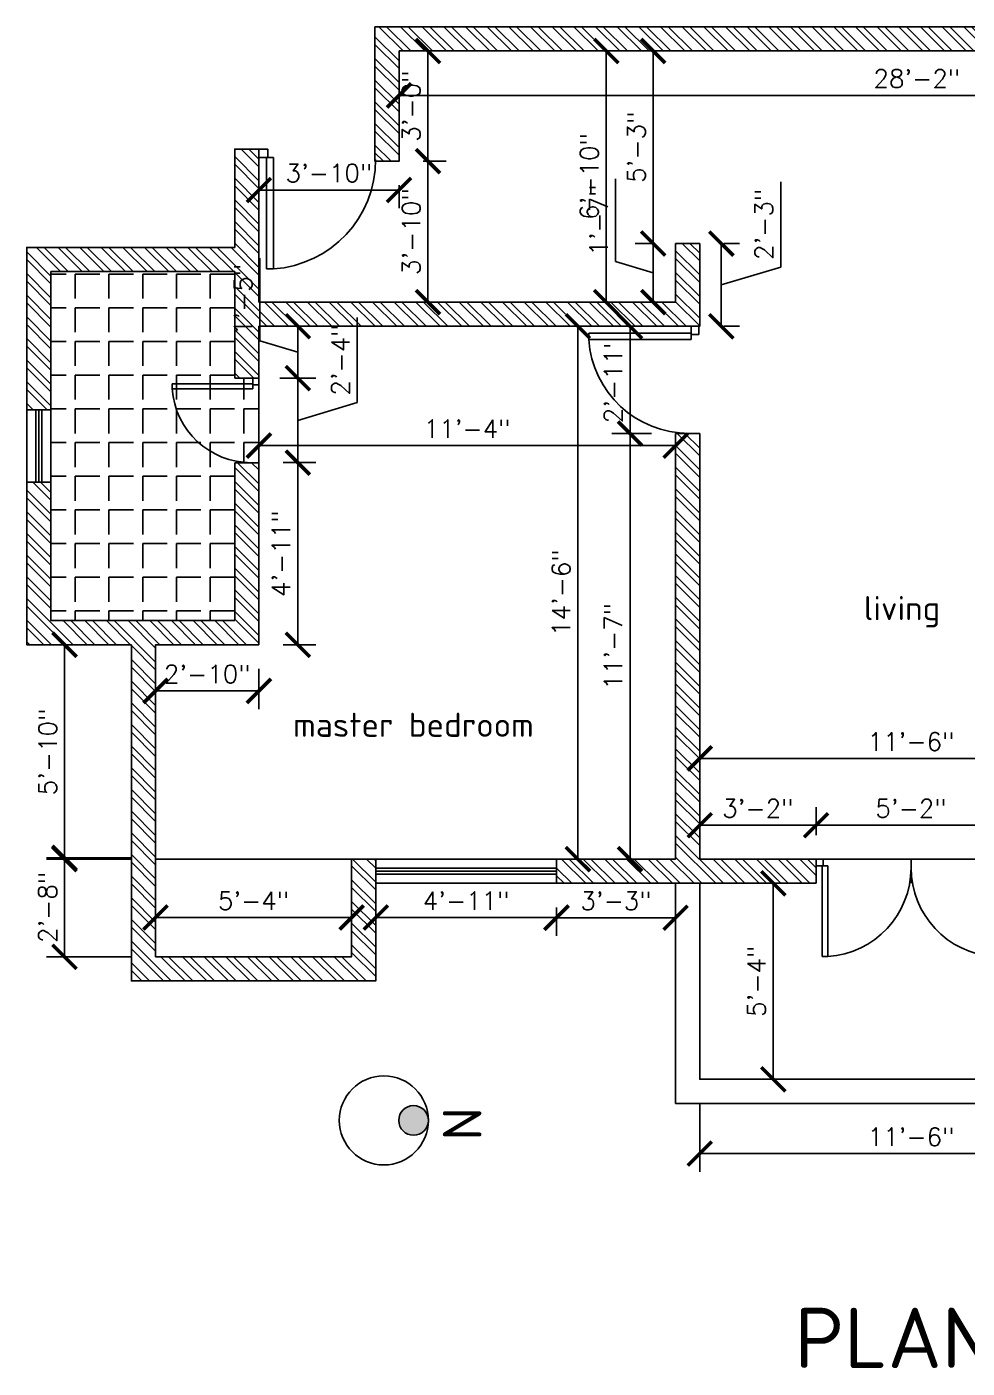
# Model space of a CAD drawing. Header units: millimetres. Extents: x 257791 to 278963, y -92415 to -81292.
# Drawn here: x 257791 to 265587, y -92415 to -81292 of the extents above; entities that cross this region are included whole.
import ezdxf

# ---------------------------------------------------------------- set-up
doc = ezdxf.new("R2010")
doc.units = ezdxf.units.MM
doc.layers.add('door&window', color=253, linetype='Continuous')
doc.layers.add('layout option @ 1', color=250, linetype='Continuous')
doc.layers.add('GRIDDIM', color=250, linetype='Continuous', lineweight=0)
doc.styles.add('ROMANS', font='romans')
doc.styles.get("Standard").update_dxf_attribs({"font": 'arial.ttf'})
doc.dimstyles.new('DIM300', dxfattribs={"dimtxt": 300, "dimasz": 300, "dimexe": 150, "dimexo": 200, "dimgap": 150, "dimtad": 1, "dimdec": 0, "dimlfac": 0.039363, "dimzin": 1, "dimdsep": 46, "dimlunit": 4, "dimtxsty": 'ROMANS', "dimblk": 'ARCHTICK', "dimblk1": 'ARCHTICK', "dimblk2": 'DOT', "dimcen": 100, "dimclrd": 256, "dimclre": 256, "dimclrt": 7, "dimadec": 0, "dimazin": 0, "dimtfac": 1, "dimtdec": 0, "dimtofl": 0, "dimtmove": 1, "dimatfit": 3, "dimldrblk": 'DOT', "dimfxl": 0, "dimtolj": 1, "dimtzin": 1, "dimarcsym": 0})
pattern_1 = [(315, (349276.97, 179293.78), (89.80256, 89.80256), []), (315, (349340.47, 179293.78), (89.80256, 89.80256), [])]

# ---------------------------------------------------------------- blocks, each defined once
blk = doc.blocks.new('d2')
at = {"layer": 'door&window'}
for p, q in [((270709.9, -64687), (270752.2, -64687)), ((270709.9, -65355.4), (270709.9, -64687)), ((270752.2, -64687), (270752.2, -65355.4)), ((270718.1, -65355.4), (270664.8, -65355.4)), ((270752.2, -65355.4), (270709.9, -65355.4)), ((270718.1, -65405.7), (270718.1, -65355.4)), ((270718.1, -65405.7), (270664.8, -65405.7))]:
    blk.add_line(p, q, dxfattribs=at)
blk.add_ellipse((270707.5, -65342.8), major_axis=(0, 657.3), ratio=1, start_param=4.712359, end_param=6.215136, dxfattribs=at)
blk = doc.blocks.new('d1')
at = {"layer": 'door&window'}
for p, q in [((259851, -65680), (259797, -65680)), ((259797, -65680), (259797, -66539)), ((259851, -66539), (259851, -65680)), ((259797, -66539), (259851, -66539)), ((259841, -66604), (259841, -66539)), ((259841, -66539), (259909, -66539)), ((259841, -66604), (259909, -66604))]:
    blk.add_line(p, q, dxfattribs=at)
at = {"layer": 'door&window', "extrusion": (0, 0, -1)}
blk.add_ellipse((259854, -66523), major_axis=(0, 845), ratio=1, start_param=4.712359, end_param=6.215136, dxfattribs=at)
blk = doc.blocks.new('_ArchTick')
at = {"color": 0, "linetype": 'ByBlock', "const_width": 0.15}
blk.add_lwpolyline([(-0.5, -0.5), (0.5, 0.5)], dxfattribs=at)
blk = doc.blocks.new('*D60')
at = {"layer": 'Defpoints', "color": 0}
for p in [(263370, -90020), (266875, -90020), (263370, -90636)]:
    blk.add_point(p, dxfattribs=at)
at = {"layer": 'GRIDDIM', "lineweight": -2}
for p, q in [((263370, -90220), (263370, -90786)), ((266875, -90220), (266875, -90786)), ((266875, -90636), (263370, -90636))]:
    blk.add_line(p, q, dxfattribs=at)
at = {"layer": 'GRIDDIM', "lineweight": -2, "xscale": 200, "yscale": 200, "zscale": 200, "rotation": 180}
blk.add_blockref('_ArchTick', (263370, -90636), dxfattribs=at)
at = {"layer": 'GRIDDIM', "lineweight": -2, "xscale": 200, "yscale": 200, "zscale": 200}
blk.add_blockref('_ArchTick', (266875, -90636), dxfattribs=at)
at = {"layer": 'GRIDDIM', "color": 7, "insert": (265122, -90497), "char_height": 150, "attachment_point": 5, "style": 'ROMANS'}
blk.add_mtext('\\A1;11\'-6"', dxfattribs=at)
blk = doc.blocks.new('_Dot')
at = {"color": 0, "linetype": 'ByBlock', "lineweight": -2}
blk.add_line((-0.5, 0), (-1, 0), dxfattribs=at)
at = {"color": 0, "linetype": 'ByBlock', "const_width": 0.5}
blk.add_lwpolyline([(-0.25, 0, 1), (0.25, 0, 1)], format="xyb", close=True, dxfattribs=at)
blk = doc.blocks.new('*D68')
at = {"layer": 'Defpoints', "color": 0}
for p in [(264335, -87913), (264335, -88194), (265910, -88194)]:
    blk.add_point(p, dxfattribs=at)
at = {"layer": 'GRIDDIM', "lineweight": -2}
for p, q in [((264335, -87994), (264335, -87763)), ((265910, -87994), (265910, -87763)), ((265910, -87913), (264335, -87913))]:
    blk.add_line(p, q, dxfattribs=at)
at = {"layer": 'GRIDDIM', "lineweight": -2, "xscale": 200, "yscale": 200, "zscale": 200, "rotation": 180}
blk.add_blockref('_ArchTick', (264335, -87913), dxfattribs=at)
at = {"layer": 'GRIDDIM', "lineweight": -2, "xscale": 200, "yscale": 200, "zscale": 200}
blk.add_blockref('_ArchTick', (265910, -87913), dxfattribs=at)
at = {"layer": 'GRIDDIM', "color": 7, "insert": (265122, -87773), "char_height": 150, "attachment_point": 5, "style": 'ROMANS'}
blk.add_mtext('\\A1;5\'-2"', dxfattribs=at)
blk = doc.blocks.new('*D69')
at = {"layer": 'Defpoints', "color": 0}
for p in [(263370, -87913), (263370, -88194), (264335, -88194)]:
    blk.add_point(p, dxfattribs=at)
at = {"layer": 'GRIDDIM', "lineweight": -2}
for p, q in [((263370, -87994), (263370, -87763)), ((264335, -87994), (264335, -87763)), ((264335, -87913), (263370, -87913))]:
    blk.add_line(p, q, dxfattribs=at)
at = {"layer": 'GRIDDIM', "lineweight": -2, "xscale": 200, "yscale": 200, "zscale": 200, "rotation": 180}
blk.add_blockref('_ArchTick', (263370, -87913), dxfattribs=at)
at = {"layer": 'GRIDDIM', "lineweight": -2, "xscale": 200, "yscale": 200, "zscale": 200}
blk.add_blockref('_ArchTick', (264335, -87913), dxfattribs=at)
at = {"layer": 'GRIDDIM', "color": 7, "insert": (263852, -87773), "char_height": 150, "attachment_point": 5, "style": 'ROMANS'}
blk.add_mtext('\\A1;3\'-2"', dxfattribs=at)
blk = doc.blocks.new('*D70')
at = {"layer": 'Defpoints', "color": 0}
for p in [(263370, -87359), (263370, -88194), (266875, -88194)]:
    blk.add_point(p, dxfattribs=at)
at = {"layer": 'GRIDDIM', "lineweight": -2}
for p, q in [((263370, -87994), (263370, -87209)), ((266875, -87994), (266875, -87209)), ((266875, -87359), (263370, -87359))]:
    blk.add_line(p, q, dxfattribs=at)
at = {"layer": 'GRIDDIM', "lineweight": -2, "xscale": 200, "yscale": 200, "zscale": 200, "rotation": 180}
blk.add_blockref('_ArchTick', (263370, -87359), dxfattribs=at)
at = {"layer": 'GRIDDIM', "lineweight": -2, "xscale": 200, "yscale": 200, "zscale": 200}
blk.add_blockref('_ArchTick', (266875, -87359), dxfattribs=at)
at = {"layer": 'GRIDDIM', "color": 7, "insert": (265122, -87220), "char_height": 150, "attachment_point": 5, "style": 'ROMANS'}
blk.add_mtext('\\A1;11\'-6"', dxfattribs=at)
blk = doc.blocks.new('*D72')
at = {"layer": 'Defpoints', "color": 0}
for p in [(262792, -84664), (263170, -84664), (263170, -88194)]:
    blk.add_point(p, dxfattribs=at)
at = {"layer": 'GRIDDIM', "lineweight": -2}
for p, q in [((262970, -84664), (262642, -84664)), ((262792, -88194), (262792, -84664)), ((262970, -88194), (262642, -88194))]:
    blk.add_line(p, q, dxfattribs=at)
at = {"layer": 'GRIDDIM', "lineweight": -2, "xscale": 200, "yscale": 200, "zscale": 200}
for p, rotation in [((262792, -84664), 90), ((262792, -88194), 270)]:
    blk.add_blockref('_ArchTick', p, dxfattribs=dict(at, rotation=rotation))
at = {"layer": 'GRIDDIM', "color": 7, "insert": (262652, -86429), "char_height": 150, "attachment_point": 5, "rotation": 90, "style": 'ROMANS'}
blk.add_mtext('\\A1;11\'-7"', dxfattribs=at)
blk = doc.blocks.new('*D73')
at = {"layer": 'Defpoints', "color": 0}
for p in [(262792, -83775), (263170, -83775), (263170, -84664)]:
    blk.add_point(p, dxfattribs=at)
at = {"layer": 'GRIDDIM', "lineweight": -2}
for p, q in [((262970, -83775), (262642, -83775)), ((262792, -84664), (262792, -83775)), ((262970, -84664), (262642, -84664))]:
    blk.add_line(p, q, dxfattribs=at)
at = {"layer": 'GRIDDIM', "lineweight": -2, "xscale": 200, "yscale": 200, "zscale": 200}
for p, rotation in [((262792, -83775), 90), ((262792, -84664), 270)]:
    blk.add_blockref('_ArchTick', p, dxfattribs=dict(at, rotation=rotation))
at = {"layer": 'GRIDDIM', "color": 7, "insert": (262652, -84219), "char_height": 150, "attachment_point": 5, "rotation": 90, "style": 'ROMANS'}
blk.add_mtext('\\A1;2\'-11"', dxfattribs=at)
blk = doc.blocks.new('*D74')
at = {"layer": 'Defpoints', "color": 0}
for p in [(259715, -84664), (263170, -84664), (259715, -84765)]:
    blk.add_point(p, dxfattribs=at)
at = {"layer": 'GRIDDIM', "lineweight": -2}
for p, q in [((263170, -84765), (259715, -84765)), ((259715, -84864), (259715, -84915)), ((263170, -84864), (263170, -84915))]:
    blk.add_line(p, q, dxfattribs=at)
at = {"layer": 'GRIDDIM', "lineweight": -2, "xscale": 200, "yscale": 200, "zscale": 200, "rotation": 180}
blk.add_blockref('_ArchTick', (259715, -84765), dxfattribs=at)
at = {"layer": 'GRIDDIM', "lineweight": -2, "xscale": 200, "yscale": 200, "zscale": 200}
blk.add_blockref('_ArchTick', (263170, -84765), dxfattribs=at)
at = {"layer": 'GRIDDIM', "color": 7, "insert": (261442, -84625), "char_height": 150, "attachment_point": 5, "style": 'ROMANS'}
blk.add_mtext('\\A1;11\'-4"', dxfattribs=at)
blk = doc.blocks.new('*D75')
at = {"layer": 'Defpoints', "color": 0}
for p in [(260038, -83775), (260360, -83775), (260360, -84206)]:
    blk.add_point(p, dxfattribs=at)
at = {"layer": 'GRIDDIM', "lineweight": -2}
for p, q in [((259723, -83896), (259723, -83210)), ((260160, -83775), (259888, -83775)), ((260038, -84206), (260038, -83775)), ((260038, -83990), (259723, -83896)), ((260160, -84206), (259888, -84206))]:
    blk.add_line(p, q, dxfattribs=at)
at = {"layer": 'GRIDDIM', "lineweight": -2, "xscale": 200, "yscale": 200, "zscale": 200}
for p, rotation in [((260038, -83775), 90), ((260038, -84206), 270)]:
    blk.add_blockref('_ArchTick', p, dxfattribs=dict(at, rotation=rotation))
at = {"layer": 'GRIDDIM', "color": 7, "insert": (259584, -83553), "char_height": 150, "attachment_point": 5, "rotation": 90, "style": 'ROMANS'}
blk.add_mtext('\\A1;1\'-5"', dxfattribs=at)
blk = doc.blocks.new('*D76')
at = {"layer": 'Defpoints', "color": 0}
for p in [(259715, -84206), (259715, -84906), (260038, -84906)]:
    blk.add_point(p, dxfattribs=at)
at = {"layer": 'GRIDDIM', "lineweight": -2}
for p, q in [((260531, -84408), (260531, -83701)), ((259915, -84206), (260188, -84206)), ((260038, -84206), (260038, -84906)), ((260038, -84556), (260531, -84408)), ((259915, -84906), (260188, -84906))]:
    blk.add_line(p, q, dxfattribs=at)
at = {"layer": 'GRIDDIM', "lineweight": -2, "xscale": 200, "yscale": 200, "zscale": 200}
for p, rotation in [((260038, -84206), 90), ((260038, -84906), 270)]:
    blk.add_blockref('_ArchTick', p, dxfattribs=dict(at, rotation=rotation))
at = {"layer": 'GRIDDIM', "color": 7, "insert": (260391, -84055), "char_height": 150, "attachment_point": 5, "rotation": 90, "style": 'ROMANS'}
blk.add_mtext('\\A1;2\'-4"', dxfattribs=at)
blk = doc.blocks.new('*D77')
at = {"layer": 'Defpoints', "color": 0}
for p in [(259715, -84906), (259715, -86416), (260038, -86416)]:
    blk.add_point(p, dxfattribs=at)
at = {"layer": 'GRIDDIM', "lineweight": -2}
for p, q in [((259915, -84906), (260188, -84906)), ((260038, -84906), (260038, -86416)), ((259915, -86416), (260188, -86416))]:
    blk.add_line(p, q, dxfattribs=at)
at = {"layer": 'GRIDDIM', "lineweight": -2, "xscale": 200, "yscale": 200, "zscale": 200}
for p, rotation in [((260038, -84906), 90), ((260038, -86416), 270)]:
    blk.add_blockref('_ArchTick', p, dxfattribs=dict(at, rotation=rotation))
at = {"layer": 'GRIDDIM', "color": 7, "insert": (259898, -85661), "char_height": 150, "attachment_point": 5, "rotation": 90, "style": 'ROMANS'}
blk.add_mtext('\\A1;4\'-11"', dxfattribs=at)
blk = doc.blocks.new('*D78')
at = {"layer": 'Defpoints', "color": 0}
for p in [(258858, -86416), (259715, -86416), (258858, -86799)]:
    blk.add_point(p, dxfattribs=at)
at = {"layer": 'GRIDDIM', "lineweight": -2}
for p, q in [((258858, -86616), (258858, -86949)), ((259715, -86616), (259715, -86949)), ((259715, -86799), (258858, -86799))]:
    blk.add_line(p, q, dxfattribs=at)
at = {"layer": 'GRIDDIM', "lineweight": -2, "xscale": 200, "yscale": 200, "zscale": 200, "rotation": 180}
blk.add_blockref('_ArchTick', (258858, -86799), dxfattribs=at)
at = {"layer": 'GRIDDIM', "lineweight": -2, "xscale": 200, "yscale": 200, "zscale": 200}
blk.add_blockref('_ArchTick', (259715, -86799), dxfattribs=at)
at = {"layer": 'GRIDDIM', "color": 7, "insert": (259287, -86659), "char_height": 150, "attachment_point": 5, "style": 'ROMANS'}
blk.add_mtext('\\A1;2\'-10"', dxfattribs=at)
blk = doc.blocks.new('*D79')
at = {"layer": 'Defpoints', "color": 0}
for p in [(258858, -88194), (260484, -88194), (258858, -88678)]:
    blk.add_point(p, dxfattribs=at)
at = {"layer": 'GRIDDIM', "lineweight": -2}
for p, q in [((258858, -88394), (258858, -88828)), ((260484, -88394), (260484, -88828)), ((260484, -88678), (258858, -88678))]:
    blk.add_line(p, q, dxfattribs=at)
at = {"layer": 'GRIDDIM', "lineweight": -2, "xscale": 200, "yscale": 200, "zscale": 200, "rotation": 180}
blk.add_blockref('_ArchTick', (258858, -88678), dxfattribs=at)
at = {"layer": 'GRIDDIM', "lineweight": -2, "xscale": 200, "yscale": 200, "zscale": 200}
blk.add_blockref('_ArchTick', (260484, -88678), dxfattribs=at)
at = {"layer": 'GRIDDIM', "color": 7, "insert": (259671, -88539), "char_height": 150, "attachment_point": 5, "style": 'ROMANS'}
blk.add_mtext('\\A1;5\'-4"', dxfattribs=at)
blk = doc.blocks.new('*D80')
at = {"layer": 'Defpoints', "color": 0}
for p in [(260684, -88394), (262182, -88394), (260684, -88678)]:
    blk.add_point(p, dxfattribs=at)
at = {"layer": 'GRIDDIM', "lineweight": -2}
for p, q in [((260684, -88594), (260684, -88828)), ((262182, -88594), (262182, -88828)), ((262182, -88678), (260684, -88678))]:
    blk.add_line(p, q, dxfattribs=at)
at = {"layer": 'GRIDDIM', "lineweight": -2, "xscale": 200, "yscale": 200, "zscale": 200, "rotation": 180}
blk.add_blockref('_ArchTick', (260684, -88678), dxfattribs=at)
at = {"layer": 'GRIDDIM', "lineweight": -2, "xscale": 200, "yscale": 200, "zscale": 200}
blk.add_blockref('_ArchTick', (262182, -88678), dxfattribs=at)
at = {"layer": 'GRIDDIM', "color": 7, "insert": (261433, -88539), "char_height": 150, "attachment_point": 5, "style": 'ROMANS'}
blk.add_mtext('\\A1;4\'-11"', dxfattribs=at)
blk = doc.blocks.new('*D81')
at = {"layer": 'Defpoints', "color": 0}
for p in [(262182, -88394), (263170, -88394), (263170, -88680)]:
    blk.add_point(p, dxfattribs=at)
at = {"layer": 'GRIDDIM', "lineweight": -2}
for p, q in [((262182, -88594), (262182, -88830)), ((263170, -88594), (263170, -88830)), ((262182, -88680), (263170, -88680))]:
    blk.add_line(p, q, dxfattribs=at)
at = {"layer": 'GRIDDIM', "lineweight": -2, "xscale": 200, "yscale": 200, "zscale": 200, "rotation": 180}
blk.add_blockref('_ArchTick', (262182, -88680), dxfattribs=at)
at = {"layer": 'GRIDDIM', "lineweight": -2, "xscale": 200, "yscale": 200, "zscale": 200}
blk.add_blockref('_ArchTick', (263170, -88680), dxfattribs=at)
at = {"layer": 'GRIDDIM', "color": 7, "insert": (262676, -88540), "char_height": 150, "attachment_point": 5, "style": 'ROMANS'}
blk.add_mtext('\\A1;3\'-3"', dxfattribs=at)
blk = doc.blocks.new('*D82')
at = {"layer": 'Defpoints', "color": 0}
for p in [(262182, -83775), (262360, -83775), (262182, -88194)]:
    blk.add_point(p, dxfattribs=at)
at = {"layer": 'GRIDDIM', "lineweight": -2}
for p, q in [((262360, -88194), (262360, -83775)), ((262382, -83775), (262510, -83775)), ((262382, -88194), (262510, -88194))]:
    blk.add_line(p, q, dxfattribs=at)
at = {"layer": 'GRIDDIM', "lineweight": -2, "xscale": 200, "yscale": 200, "zscale": 200}
for p, rotation in [((262360, -83775), 90), ((262360, -88194), 270)]:
    blk.add_blockref('_ArchTick', p, dxfattribs=dict(at, rotation=rotation))
at = {"layer": 'GRIDDIM', "color": 7, "insert": (262221, -85984), "char_height": 150, "attachment_point": 5, "rotation": 90, "style": 'ROMANS'}
blk.add_mtext('\\A1;14\'-6"', dxfattribs=at)
blk = doc.blocks.new('*D84')
at = {"layer": 'Defpoints', "color": 0}
for p in [(262985, -83089), (263170, -83089), (263170, -83575)]:
    blk.add_point(p, dxfattribs=at)
at = {"layer": 'GRIDDIM', "lineweight": -2}
for p, q in [((262671, -83237), (262671, -82552)), ((262970, -83089), (262835, -83089)), ((262985, -83575), (262985, -83089)), ((262985, -83332), (262671, -83237)), ((262970, -83575), (262835, -83575))]:
    blk.add_line(p, q, dxfattribs=at)
at = {"layer": 'GRIDDIM', "lineweight": -2, "xscale": 200, "yscale": 200, "zscale": 200}
for p, rotation in [((262985, -83089), 90), ((262985, -83575), 270)]:
    blk.add_blockref('_ArchTick', p, dxfattribs=dict(at, rotation=rotation))
at = {"layer": 'GRIDDIM', "color": 7, "insert": (262532, -82894), "char_height": 150, "attachment_point": 5, "rotation": 90, "style": 'ROMANS'}
blk.add_mtext('\\A1;1\'-7"', dxfattribs=at)
blk = doc.blocks.new('*D85')
at = {"layer": 'Defpoints', "color": 0}
for p in [(262984, -81492), (263170, -81492), (263170, -83089)]:
    blk.add_point(p, dxfattribs=at)
at = {"layer": 'GRIDDIM', "lineweight": -2}
for p, q in [((262970, -81492), (262834, -81492)), ((262984, -83089), (262984, -81492)), ((262970, -83089), (262834, -83089))]:
    blk.add_line(p, q, dxfattribs=at)
at = {"layer": 'GRIDDIM', "lineweight": -2, "xscale": 200, "yscale": 200, "zscale": 200}
for p, rotation in [((262984, -81492), 90), ((262984, -83089), 270)]:
    blk.add_blockref('_ArchTick', p, dxfattribs=dict(at, rotation=rotation))
at = {"layer": 'GRIDDIM', "color": 7, "insert": (262845, -82290), "char_height": 150, "attachment_point": 5, "rotation": 90, "style": 'ROMANS'}
blk.add_mtext('\\A1;5\'-3"', dxfattribs=at)
blk = doc.blocks.new('*D86')
at = {"layer": 'Defpoints', "color": 0}
for p in [(262595, -81492), (263170, -81492), (263170, -83575)]:
    blk.add_point(p, dxfattribs=at)
at = {"layer": 'GRIDDIM', "lineweight": -2}
for p, q in [((262970, -81492), (262445, -81492)), ((262595, -83575), (262595, -81492)), ((262970, -83575), (262445, -83575))]:
    blk.add_line(p, q, dxfattribs=at)
at = {"layer": 'GRIDDIM', "lineweight": -2, "xscale": 200, "yscale": 200, "zscale": 200}
for p, rotation in [((262595, -81492), 90), ((262595, -83575), 270)]:
    blk.add_blockref('_ArchTick', p, dxfattribs=dict(at, rotation=rotation))
at = {"layer": 'GRIDDIM', "color": 7, "insert": (262455, -82533), "char_height": 150, "attachment_point": 5, "rotation": 90, "style": 'ROMANS'}
blk.add_mtext('\\A1;6\'-10"', dxfattribs=at)
blk = doc.blocks.new('*D87')
at = {"layer": 'Defpoints', "color": 0}
for p in [(260877, -81492), (260877, -82406), (261117, -82406)]:
    blk.add_point(p, dxfattribs=at)
at = {"layer": 'GRIDDIM', "lineweight": -2}
for p, q in [((261077, -81492), (261267, -81492)), ((261117, -81492), (261117, -82406)), ((261077, -82406), (261267, -82406))]:
    blk.add_line(p, q, dxfattribs=at)
at = {"layer": 'GRIDDIM', "lineweight": -2, "xscale": 200, "yscale": 200, "zscale": 200}
for p, rotation in [((261117, -81492), 90), ((261117, -82406), 270)]:
    blk.add_blockref('_ArchTick', p, dxfattribs=dict(at, rotation=rotation))
at = {"layer": 'GRIDDIM', "color": 7, "insert": (260978, -81949), "char_height": 150, "attachment_point": 5, "rotation": 90, "style": 'ROMANS'}
blk.add_mtext('\\A1;3\'-0"', dxfattribs=at)
blk = doc.blocks.new('*D88')
at = {"layer": 'Defpoints', "color": 0}
for p in [(260877, -82406), (260877, -83575), (261117, -83575)]:
    blk.add_point(p, dxfattribs=at)
at = {"layer": 'GRIDDIM', "lineweight": -2}
for p, q in [((261077, -82406), (261267, -82406)), ((261117, -82406), (261117, -83575)), ((261077, -83575), (261267, -83575))]:
    blk.add_line(p, q, dxfattribs=at)
at = {"layer": 'GRIDDIM', "lineweight": -2, "xscale": 200, "yscale": 200, "zscale": 200}
for p, rotation in [((261117, -82406), 90), ((261117, -83575), 270)]:
    blk.add_blockref('_ArchTick', p, dxfattribs=dict(at, rotation=rotation))
at = {"layer": 'GRIDDIM', "color": 7, "insert": (260978, -82990), "char_height": 150, "attachment_point": 5, "rotation": 90, "style": 'ROMANS'}
blk.add_mtext('\\A1;3\'-10"', dxfattribs=at)
blk = doc.blocks.new('*D89')
at = {"layer": 'Defpoints', "color": 0}
for p in [(259715, -82406), (260877, -82406), (259715, -82645)]:
    blk.add_point(p, dxfattribs=at)
at = {"layer": 'GRIDDIM', "lineweight": -2}
for p, q in [((259715, -82606), (259715, -82795)), ((260877, -82645), (259715, -82645)), ((260877, -82606), (260877, -82795))]:
    blk.add_line(p, q, dxfattribs=at)
at = {"layer": 'GRIDDIM', "lineweight": -2, "xscale": 200, "yscale": 200, "zscale": 200, "rotation": 180}
blk.add_blockref('_ArchTick', (259715, -82645), dxfattribs=at)
at = {"layer": 'GRIDDIM', "lineweight": -2, "xscale": 200, "yscale": 200, "zscale": 200}
blk.add_blockref('_ArchTick', (260877, -82645), dxfattribs=at)
at = {"layer": 'GRIDDIM', "color": 7, "insert": (260296, -82505), "char_height": 150, "attachment_point": 5, "style": 'ROMANS'}
blk.add_mtext('\\A1;3\'-10"', dxfattribs=at)
blk = doc.blocks.new('*D90')
at = {"layer": 'Defpoints', "color": 0}
for p in [(260877, -81492), (269462, -81492), (269462, -81861)]:
    blk.add_point(p, dxfattribs=at)
at = {"layer": 'GRIDDIM', "lineweight": -2}
for p, q in [((260877, -81692), (260877, -82011)), ((269462, -81692), (269462, -82011)), ((260877, -81861), (269462, -81861))]:
    blk.add_line(p, q, dxfattribs=at)
at = {"layer": 'GRIDDIM', "lineweight": -2, "xscale": 200, "yscale": 200, "zscale": 200, "rotation": 180}
blk.add_blockref('_ArchTick', (260877, -81861), dxfattribs=at)
at = {"layer": 'GRIDDIM', "lineweight": -2, "xscale": 200, "yscale": 200, "zscale": 200}
blk.add_blockref('_ArchTick', (269462, -81861), dxfattribs=at)
at = {"layer": 'GRIDDIM', "color": 7, "insert": (265170, -81721), "char_height": 150, "attachment_point": 5, "style": 'ROMANS'}
blk.add_mtext('\\A1;28\'-2"', dxfattribs=at)
blk = doc.blocks.new('*D94')
at = {"layer": 'Defpoints', "color": 0}
for p in [(263370, -83089), (263549, -83089), (263370, -83775)]:
    blk.add_point(p, dxfattribs=at)
at = {"layer": 'GRIDDIM', "lineweight": -2}
for p, q in [((264042, -83284), (264042, -82577)), ((263549, -83775), (263549, -83089)), ((263570, -83089), (263699, -83089)), ((263549, -83432), (264042, -83284)), ((263570, -83775), (263699, -83775))]:
    blk.add_line(p, q, dxfattribs=at)
at = {"layer": 'GRIDDIM', "lineweight": -2, "xscale": 200, "yscale": 200, "zscale": 200}
for p, rotation in [((263549, -83089), 90), ((263549, -83775), 270)]:
    blk.add_blockref('_ArchTick', p, dxfattribs=dict(at, rotation=rotation))
at = {"layer": 'GRIDDIM', "color": 7, "insert": (263902, -82930), "char_height": 150, "attachment_point": 5, "rotation": 90, "style": 'ROMANS'}
blk.add_mtext('\\A1;2\'-3"', dxfattribs=at)
blk = doc.blocks.new('*D97')
at = {"layer": 'Defpoints', "color": 0}
for p in [(258858, -86416), (258104, -88194), (258858, -88194)]:
    blk.add_point(p, dxfattribs=at)
at = {"layer": 'GRIDDIM', "lineweight": -2}
for p, q in [((258658, -86416), (257954, -86416)), ((258104, -86416), (258104, -88194)), ((258658, -88194), (257954, -88194))]:
    blk.add_line(p, q, dxfattribs=at)
at = {"layer": 'GRIDDIM', "lineweight": -2, "xscale": 200, "yscale": 200, "zscale": 200}
for p, rotation in [((258104, -86416), 90), ((258104, -88194), 270)]:
    blk.add_blockref('_ArchTick', p, dxfattribs=dict(at, rotation=rotation))
at = {"layer": 'GRIDDIM', "color": 7, "insert": (257965, -87305), "char_height": 150, "attachment_point": 5, "rotation": 90, "style": 'ROMANS'}
blk.add_mtext('\\A1;5\'-10"', dxfattribs=at)
blk = doc.blocks.new('*D98')
at = {"layer": 'Defpoints', "color": 0}
for p in [(258858, -88184), (258103, -89004), (258858, -89004)]:
    blk.add_point(p, dxfattribs=at)
at = {"layer": 'GRIDDIM', "lineweight": -2}
for p, q in [((258658, -88184), (257953, -88184)), ((258103, -88184), (258103, -89004)), ((258658, -89004), (257953, -89004))]:
    blk.add_line(p, q, dxfattribs=at)
at = {"layer": 'GRIDDIM', "lineweight": -2, "xscale": 200, "yscale": 200, "zscale": 200}
for p, rotation in [((258103, -88184), 90), ((258103, -89004), 270)]:
    blk.add_blockref('_ArchTick', p, dxfattribs=dict(at, rotation=rotation))
at = {"layer": 'GRIDDIM', "color": 7, "insert": (257964, -88594), "char_height": 150, "attachment_point": 5, "rotation": 90, "style": 'ROMANS'}
blk.add_mtext('\\A1;2\'-8"', dxfattribs=at)
blk = doc.blocks.new('*D99')
at = {"layer": 'Defpoints', "color": 0}
for p in [(263370, -88394), (263370, -90020), (263980, -90020)]:
    blk.add_point(p, dxfattribs=at)
at = {"layer": 'GRIDDIM', "lineweight": -2}
for p, q in [((263570, -88394), (264130, -88394)), ((263980, -88394), (263980, -90020)), ((263570, -90020), (264130, -90020))]:
    blk.add_line(p, q, dxfattribs=at)
at = {"layer": 'GRIDDIM', "lineweight": -2, "xscale": 200, "yscale": 200, "zscale": 200}
for p, rotation in [((263980, -88394), 90), ((263980, -90020), 270)]:
    blk.add_blockref('_ArchTick', p, dxfattribs=dict(at, rotation=rotation))
at = {"layer": 'GRIDDIM', "color": 7, "insert": (263841, -89207), "char_height": 150, "attachment_point": 5, "rotation": 90, "style": 'ROMANS'}
blk.add_mtext('\\A1;5\'-4"', dxfattribs=at)

msp = doc.modelspace()

# ---------------------------------------------------------------- hatches: boundary and pattern name
h = msp.add_hatch()
h.set_pattern_fill('STEEL', color=250, scale=40, angle=-90, style=0)
h.set_pattern_definition(pattern_1)
h.paths.add_polyline_path([(263169.5, -83774.5), (263369.5, -83774.5), (263369.5, -83088.7), (263169.5, -83088.7), (263169.5, -83574.5), (259715.1, -83574.5), (259715.1, -82406.1), (259715.1, -82306.1), (259515.1, -82306.1), (259515.1, -82406.1), (259515.1, -83121.1), (257791.1, -83121.1), (257791.1, -84468.6), (257991.1, -84468.6), (257991.1, -83321.1), (259515.1, -83321.1), (259515.1, -84206.3), (259715.1, -84206.3), (259715.1, -83774.5)])
h.paths.add_polyline_path([(269462.3, -81491.7), (269462.3, -83355.4), (270362.3, -83355.4), (270362.3, -83304.6), (270362.3, -83104.6), (269662.3, -83104.6), (269662.3, -81491.7), (270581.5, -81491.7), (270581.5, -81291.7), (269462.3, -81291.7), (260677.1, -81291.7), (260677.1, -82406.1), (260877.1, -82406.1), (260877.1, -81491.7)])
h.paths.add_polyline_path([(276539.3, -88394.1), (276539.3, -88194.1), (276539.3, -87482.9), (276339.3, -87482.9), (276339.3, -88194.1), (276339.3, -89003.7), (274764.5, -89003.7), (274764.5, -88194.1), (274564.5, -88194.1), (274564.5, -88394.1), (274564.5, -89203.7), (276539.3, -89203.7)])
h.paths.add_polyline_path([(276539.3, -84272.4), (276339.3, -84272.4), (276339.3, -86441.5), (276539.3, -86441.5)])
h.paths.add_polyline_path([(276539.3, -83104.6), (276539.3, -81291.7), (275420.1, -81291.7), (275420.1, -81491.7), (276339.3, -81491.7), (276339.3, -83104.6), (275639.3, -83104.6), (275639.3, -83304.6), (276339.3, -83304.6), (276539.3, -83304.6)])
h.paths.add_polyline_path([(273900.9, -83104.6), (273900.9, -81491.7), (274820.1, -81491.7), (274820.1, -81291.7), (273700.9, -81291.7), (273700.9, -83104.6), (272300.7, -83104.6), (272300.7, -81291.7), (271181.5, -81291.7), (271181.5, -81491.7), (272100.7, -81491.7), (272100.7, -83104.6), (271062.3, -83104.6), (271062.3, -83304.6), (274939.3, -83304.6), (274939.3, -83104.6)])
h = msp.add_hatch()
h.set_pattern_fill('ANGLE', color=250, scale=40, angle=-90, style=0)
h.set_pattern_definition([(270, (349276.97, 179293.78), (279.4, -5e-14), [203.2, -76.2]), (360, (349276.97, 179293.78), (7e-14, 279.4), [203.2, -76.2])])
h.paths.add_polyline_path([(276339.3, -81491.7), (273900.9, -81491.7), (273900.9, -83104.6), (274939.3, -83104.6), (274939.3, -83304.6), (275639.3, -83304.6), (275639.3, -83104.6), (276339.3, -83104.6)])
h.paths.add_polyline_path([(271062.3, -83104.6), (272100.7, -83104.6), (272100.7, -81491.7), (269662.3, -81491.7), (269662.3, -83104.6), (270362.3, -83104.6), (270362.3, -83304.6), (271062.3, -83304.6)])
h.paths.add_polyline_path([(257991.1, -86216.1), (259515.1, -86216.1), (259515.1, -84906.3), (259715.1, -84906.3), (259715.1, -84206.3), (259515.1, -84206.3), (259515.1, -83321.1), (257991.1, -83321.1)])
h = msp.add_hatch()
h.set_pattern_fill('STEEL', color=250, scale=40, angle=-90, style=0)
h.set_pattern_definition(pattern_1)
h.paths.add_polyline_path([(271033.9, -88394.1), (271033.9, -88194.1), (270424.3, -88194.1), (270424.3, -88394.1)])
h.paths.add_polyline_path([(269662.3, -84968.3), (268747.9, -84968.3), (268747.9, -85168.3), (269462.3, -85168.3), (269462.3, -88194.1), (268802.7, -88194.1), (268802.7, -88394.1), (269462.3, -88394.1), (269662.3, -88394.1), (269662.3, -88194.1)])
h.paths.add_polyline_path([(266874.7, -88194.1), (265909.5, -88194.1), (265909.5, -88394.1), (266874.7, -88394.1), (267074.7, -88394.1), (267074.7, -88194.1), (267074.7, -85168.3), (267789.1, -85168.3), (267789.1, -84968.3), (266874.7, -84968.3)])
h.paths.add_polyline_path([(264334.7, -88394.1), (264334.7, -88194.1), (263369.5, -88194.1), (263369.5, -84663.5), (263169.5, -84663.5), (263169.5, -88194.1), (262182.1, -88194.1), (262182.1, -88394.1), (263169.5, -88394.1), (263369.5, -88394.1)])
h = msp.add_hatch()
h.set_pattern_fill('STEEL', color=250, scale=40, angle=-90, style=0)
h.set_pattern_definition(pattern_1)
h.paths.add_polyline_path([(258657.9, -89203.7), (260683.5, -89203.7), (260683.5, -88394.1), (260683.5, -88194.1), (260483.5, -88194.1), (260483.5, -89003.7), (258857.9, -89003.7), (258857.9, -86416.1), (259715.1, -86416.1), (259715.1, -84906.3), (259515.1, -84906.3), (259515.1, -86216.1), (257991.1, -86216.1), (257991.1, -85068.6), (257791.1, -85068.6), (257791.1, -86416.1), (258657.9, -86416.1)])
at = {"layer": 'door&window'}
msp.add_hatch(color=7, dxfattribs=at).paths.add_polyline_path([(261120, -90360.6, 1), (260874.2, -90360.6, 1)])

# ---------------------------------------------------------------- linework, layer by layer
at = {"color": 250}
for points in [[(260483.5, -88194.1), (258857.9, -88194.1)], [(260683.5, -88394.1), (260683.5, -88194.1)], [(262182.1, -88194.1), (262182.1, -88194.1), (262182.1, -88394.1)], [(262182.1, -88269.1), (260683.5, -88269.1)], [(262182.1, -88294.1), (260683.5, -88294.1)], [(262182.1, -88319.1), (260683.5, -88319.1)], [(273011.9, -88394.1), (273011.9, -90219.7), (263169.5, -90219.7), (263169.5, -88394.1)], [(272811.9, -88394.1), (272811.9, -90019.7), (263369.5, -90019.7), (263369.5, -88394.1)]]:
    msp.add_lwpolyline(points, dxfattribs=at)
at = {"layer": 'door&window'}
for points in [[(269662.3, -81291.7), (260677.1, -81291.7)], [(260877.1, -81491.7), (260877.1, -82406.1), (260677.1, -82406.1), (260677.1, -81291.7)], [(269462.3, -81491.7), (260877.1, -81491.7)], [(259715.1, -82406.1), (259715.1, -82306.1), (259515.1, -82306.1), (259515.1, -82406.1)], [(259515.1, -82406.1), (259515.1, -83121.1)], [(259715.1, -82406.1), (259715.1, -83574.5), (263169.5, -83574.5), (263169.5, -83088.7), (263369.5, -83088.7), (263369.5, -83774.5), (263169.5, -83774.5)], [(258657.9, -86416.1), (257791.1, -86416.1), (257791.1, -83121.1), (259515.1, -83121.1)], [(259515.1, -86216.1), (257991.1, -86216.1), (257991.1, -83321.1), (259515.1, -83321.1)], [(259515.1, -83321.1), (259515.1, -84206.3)], [(259715.1, -83774.5), (263169.5, -83774.5)], [(259715.1, -83774.5), (259715.1, -86416.1)], [(259715.1, -84206.3), (259715.1, -84206.3), (259515.1, -84206.3)], [(257791.1, -84468.6), (257991.1, -84468.6)], [(257866.1, -85068.6), (257866.1, -84468.6)], [(257891.1, -85068.6), (257891.1, -84468.6)], [(257916.1, -85068.6), (257916.1, -84468.6)], [(263369.5, -84663.5), (263169.5, -84663.5)], [(263169.5, -84663.5), (263169.5, -88194.1)], [(263369.5, -84663.5), (263369.5, -88194.1)], [(259515.1, -84906.3), (259715.1, -84906.3)], [(259515.1, -84906.3), (259515.1, -86216.1)], [(263369.5, -88194.1), (266874.7, -88194.1), (266874.7, -84968.3), (267789.1, -84968.3)], [(257791.1, -85068.6), (257991.1, -85068.6)], [(258657.9, -86416.1), (258657.9, -89203.7)], [(259715.1, -86416.1), (258857.9, -86416.1), (258857.9, -89003.7)], [(260483.5, -88194.1), (260483.5, -89003.7), (258857.9, -89003.7), (258857.9, -89003.7)], [(263169.5, -88194.1), (260483.5, -88194.1)], [(264334.7, -88194.1), (264334.7, -88194.1), (264334.7, -88394.1)], [(265122.1, -88194.1), (265122.1, -88394.1)], [(260683.5, -88394.1), (260683.5, -89203.7), (258657.9, -89203.7), (258657.9, -88394.1)], [(263169.5, -88394.1), (260683.5, -88394.1)], [(263369.5, -88394.1), (263169.5, -88394.1)], [(264334.7, -88394.1), (263369.5, -88394.1)]]:
    msp.add_lwpolyline(points, dxfattribs=at)
for centre, radius in [((260751, -90360.6), 369.1), ((260997.1, -90360.6), 122.9)]:
    msp.add_circle(centre, radius, dxfattribs=at)

# ---------------------------------------------------------------- block references
for name, p, xscale, yscale, zscale, rotation in [('d1', (539192.2, -153924.2), 1.075287644136738, 1.075287644136738, 1.075287644136738, 180), ('d1', (197573.1, -340505.9), 0.987773601238926, 0.987773601238926, 0.987773601238926, 89.99999999999999), ('d2', (-40124.5, -161766.1), -1.124857084733633, 1.124857084733633, 1.124857084733633, 180), ('d2', (570368.7, -161766.1), 1.124857084733633, 1.124857084733633, 1.124857084733633, 180)]:
    msp.add_blockref(name, p, dxfattribs=dict(at, xscale=xscale, yscale=yscale, zscale=zscale, rotation=rotation))
at = {"layer": 'door&window', "xscale": -1, "rotation": 90}
msp.add_blockref('d2', (194309.4, 186458.5), dxfattribs=at)

# ---------------------------------------------------------------- texts
at = {"layer": 'layout option @ 1', "color": 250, "attachment_point": 1}
for s, width, insert, char_height in [('{\\fISOCPEUR|b0|i0|c0|p34;\\C5;living}', 2125.376, (264730.5, -86012.3), 200), ('{\\fISOCPEUR|b0|i0|c0|p34;\\C5;master bedroom}', 2125.376, (259998.6, -86979.9), 200), ('{\\fISOCPEUR|b0|i0|c0|p34;\\C5;PLAN: BLR03 Lavesh Dixit}', 8243.721, (264155.6, -91914.3), 500)]:
    msp.add_mtext_dynamic_manual_height_columns(s, width=width, gutter_width=12.5, heights=[0], dxfattribs=dict(at, insert=insert, char_height=char_height))
at = {"layer": 'layout option @ 1', "color": 7, "insert": (261558.3, -90251.6), "char_height": 320, "attachment_point": 1, "rotation": 270}
msp.add_mtext_dynamic_manual_height_columns('{\\fISOCPEUR|b0|i0|c0|p34;\\C0;N}', width=1524.877, gutter_width=12.5, heights=[0], dxfattribs=at)

# ---------------------------------------------------------------- dimensions: what is measured, and where the dimension line sits
at = {"layer": 'GRIDDIM', "color": 7}
for base, p1, p2, angle, picture, middle in [((261117, -82406.1), (260877.1, -81491.7), (260877.1, -82406.1), 270, '*D87', (260977.7, -81948.9)), ((262594.7, -81491.7), (263169.5, -83574.5), (263169.5, -81491.7), 270, '*D86', (262455.4, -82533.1)), ((262984.2, -81491.7), (263169.5, -83088.7), (263169.5, -81491.7), 270, '*D85', (262844.9, -82290.2)), ((261117, -83574.5), (260877.1, -82406.1), (260877.1, -83574.5), 270, '*D88', (260977.7, -82990.3)), ((262985.4, -83088.7), (263169.5, -83574.5), (263169.5, -83088.7), 270, '*D84', (262531.9, -83187.3)), ((263548.7, -83088.7), (263369.5, -83774.5), (263369.5, -83088.7), 270, '*D94', (263902.3, -83233.7)), ((260037.7, -83774.5), (260360.3, -84206.3), (260360.3, -83774.5), 270, '*D75', (259584.1, -83846.1)), ((260037.7, -84906.3), (259715.1, -84206.3), (259715.1, -84906.3), 270, '*D76', (260391.3, -84358.4)), ((262359.8, -83774.5), (262182.1, -88194.1), (262182.1, -83774.5), 270, '*D82', (262220.5, -85984.3)), ((262791.6, -83774.5), (263169.5, -84663.5), (263169.5, -83774.5), 270, '*D73', (262652.3, -84219)), ((262791.6, -84663.5), (263169.5, -88194.1), (263169.5, -84663.5), 270, '*D72', (262652.3, -86428.8)), ((260037.7, -86416.1), (259715.1, -84906.3), (259715.1, -86416.1), 270, '*D77', (259898.4, -85661.2)), ((258104.4, -88194.1), (258857.9, -86416.1), (258857.9, -88194.1), 90, '*D97', (257965.1, -87305.1)), ((258103.2, -89003.7), (258857.9, -88184.5), (258857.9, -89003.7), 90, '*D98', (257963.9, -88594.1)), ((263980.5, -90019.7), (263369.5, -88394.1), (263369.5, -90019.7), 90, '*D99', (263841.2, -89206.9))]:
    dim = msp.add_linear_dim(base=base, p1=p1, p2=p2, angle=angle, dimstyle='DIM300', override={"dimtxt": 150, "dimasz": 200, "dimgap": 50, "dimblk2": 'ArchTick'}, dxfattribs=at)
    dim.commit()
    dim.dimension.update_dxf_attribs({"geometry": picture, "text_midpoint": middle})
for base, p1, p2, picture, middle in [((269462.3, -81860.6), (260877.1, -81491.7), (269462.3, -81491.7), '*D90', (265169.7, -81721.3)), ((259715.1, -82644.7), (260877.1, -82406.1), (259715.1, -82406.1), '*D89', (260296.1, -82505.4)), ((258857.9, -86798.8), (259715.1, -86416.1), (258857.9, -86416.1), '*D78', (259286.5, -86659.5)), ((263369.5, -87359.4), (266874.7, -88194.1), (263369.5, -88194.1), '*D70', (265122.1, -87220.1)), ((263369.5, -87912.8), (264334.7, -88194.1), (263369.5, -88194.1), '*D69', (263852.1, -87773.5)), ((264334.7, -87912.8), (265909.5, -88194.1), (264334.7, -88194.1), '*D68', (265122.1, -87773.5)), ((258857.9, -88678.5), (260483.5, -88194.1), (258857.9, -88194.1), '*D79', (259670.7, -88539.2)), ((260683.5, -88678.5), (262182.1, -88394.1), (260683.5, -88394.1), '*D80', (261432.8, -88539.2)), ((263169.5, -88679.7), (262182.1, -88394.1), (263169.5, -88394.1), '*D81', (262675.8, -88540.5)), ((263369.5, -90636.2), (266874.7, -90019.7), (263369.5, -90019.7), '*D60', (265122.1, -90496.9))]:
    dim = msp.add_linear_dim(base=base, p1=p1, p2=p2, dimstyle='DIM300', override={"dimtxt": 150, "dimasz": 200, "dimgap": 50, "dimblk2": 'ArchTick'}, dxfattribs=at)
    dim.commit()
    dim.dimension.update_dxf_attribs({"geometry": picture, "text_midpoint": middle})
dim = msp.add_linear_dim(base=(259715.1, -84764.5), p1=(263169.5, -84663.5), p2=(259715.1, -84663.5), dimstyle='DIM300', override={"dimtxt": 150, "dimasz": 200, "dimgap": 50, "dimblk2": 'ArchTick'}, dxfattribs=at)
dim.commit()
dim.dimension.update_dxf_attribs({"geometry": '*D74', "text_midpoint": (261442.3, -84764.5), "dimtype": 160})

doc.saveas('drawing.dxf')
